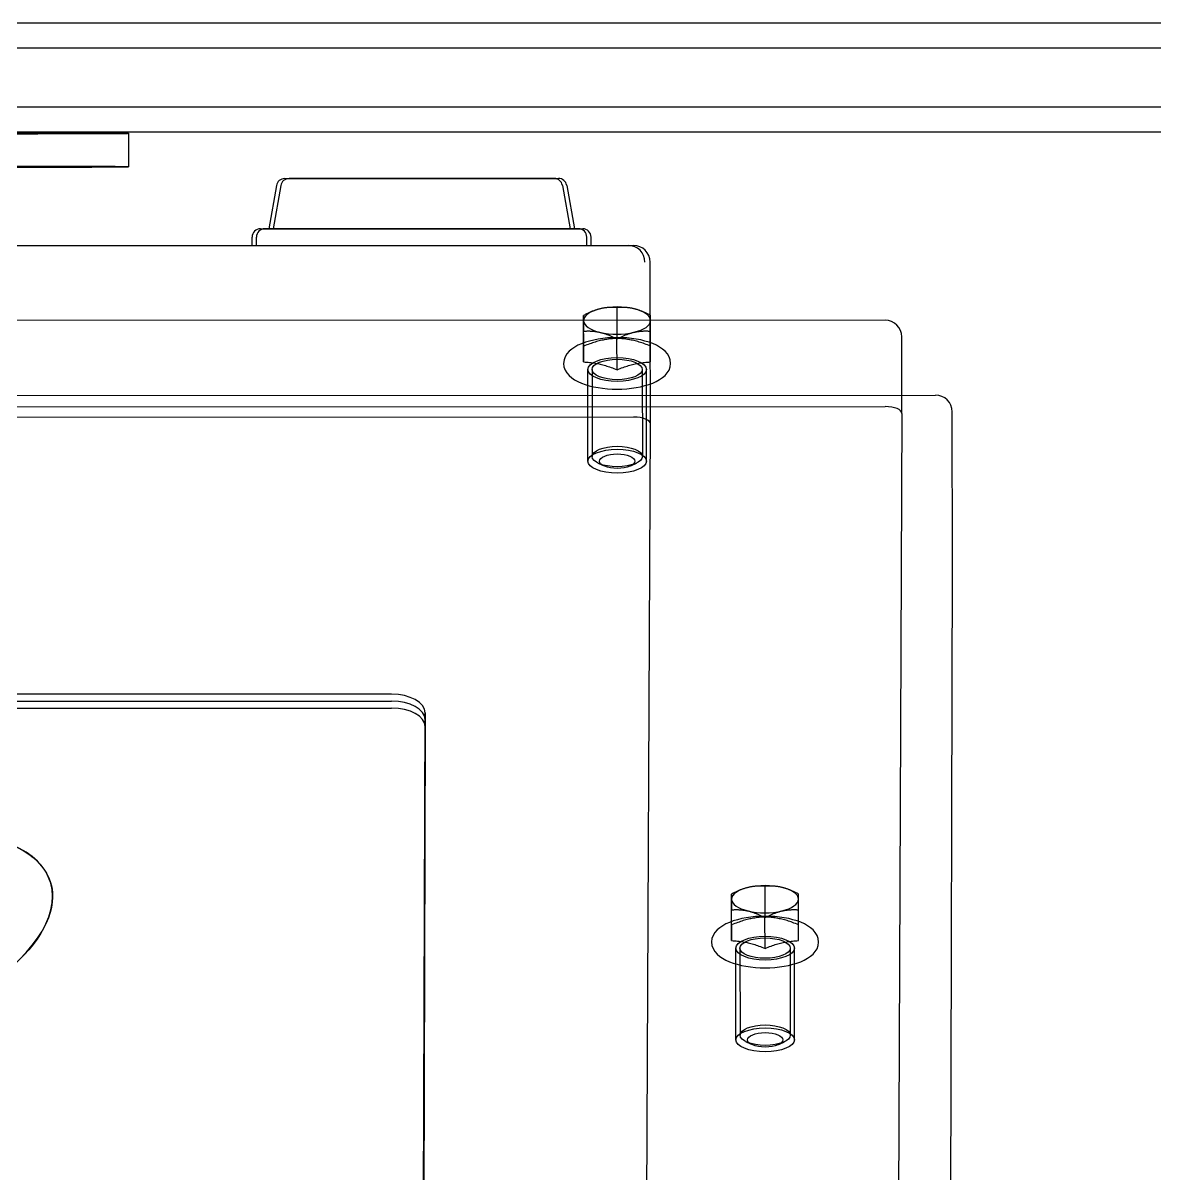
# Model space of a CAD drawing. Header units: millimetres. Extents: x 0 to 461941, y -159644 to 4828.
# Drawn here: x 230332.6 to 230400.3, y -149174.8 to -149106 of the extents above; entities that cross this region are included whole.
import ezdxf

# ---------------------------------------------------------------- set-up
doc = ezdxf.new("R2010")
doc.units = ezdxf.units.MM
doc.layers.add('AM_BOR', color=4, linetype='Continuous')
doc.layers.add('Xref Conv Decant Product Tote$0$EquipOther', color=90, linetype='Continuous')

# ---------------------------------------------------------------- blocks, each defined once
blk = doc.blocks.new('Xref Conv Decant Product Tote$0$Garvens ICS469-40 elev')
at = {"layer": 'Xref Conv Decant Product Tote$0$EquipOther', "ltscale": 0.5}
for p, q in [((308.897, 994.881), (308.601, 890.816)), ((340.123, 900.512), (340.371, 987.746)), ((340.123, 900.097), (340.372, 987.331)), ((340.373, 986.917), (340.124, 899.683)), ((340.373, 986.917), (340.124, 899.683)), ((311.624, 881.797), (311.962, 956.636)), ((326.898, 935.298), (326.659, 882.422)), ((318.977, 919.494), (318.639, 919.327)), ((320.608, 919.496), (320.947, 919.331)), ((318.043, 919.217), (318.051, 913.736)), ((318.301, 913.736), (318.293, 918.937)), ((321.301, 913.74), (321.293, 918.941)), ((321.543, 919.222), (321.551, 913.741)), ((317.674, 914.548), (317.462, 914.453)), ((317.902, 914.632), (317.674, 914.548)), ((318.145, 914.705), (317.902, 914.632)), ((318.401, 914.768), (318.145, 914.705)), ((318.668, 914.819), (318.401, 914.768)), ((318.944, 914.859), (318.668, 914.819)), ((319.227, 914.888), (318.944, 914.859)), ((319.516, 914.906), (319.227, 914.888)), ((319.806, 914.912), (319.516, 914.906)), ((320.096, 914.906), (319.806, 914.912)), ((320.384, 914.889), (320.096, 914.906)), ((320.668, 914.86), (320.384, 914.889)), ((320.944, 914.82), (320.668, 914.86)), ((321.21, 914.769), (320.944, 914.82)), ((321.466, 914.706), (321.21, 914.769)), ((321.708, 914.633), (321.466, 914.706)), ((321.935, 914.55), (321.708, 914.633)), ((322.147, 914.455), (321.935, 914.55)), ((316.802, 913.942), (316.697, 913.771)), ((316.935, 914.093), (316.802, 913.942)), ((317.092, 914.227), (316.935, 914.093)), ((317.268, 914.347), (317.092, 914.227)), ((317.462, 914.453), (317.268, 914.347)), ((322.34, 914.348), (322.147, 914.455)), ((322.516, 914.229), (322.34, 914.348)), ((322.671, 914.095), (322.516, 914.229)), ((322.803, 913.943), (322.671, 914.095)), ((322.908, 913.77), (322.803, 913.943)), ((316.627, 913.579), (316.601, 913.373)), ((316.601, 913.373), (316.625, 913.168)), ((316.625, 913.168), (316.694, 912.975)), ((316.697, 913.771), (316.627, 913.579)), ((317.804, 913.169), (317.803, 913.114)), ((317.899, 913.294), (317.804, 913.29)), ((317.804, 913.29), (317.804, 913.228)), ((317.804, 913.29), (317.806, 911.447)), ((317.804, 913.228), (317.804, 913.169)), ((317.99, 913.3), (317.899, 913.294)), ((318.079, 913.307), (317.99, 913.3)), ((318.165, 913.316), (318.079, 913.307)), ((318.249, 913.325), (318.165, 913.316)), ((318.332, 913.335), (318.249, 913.325)), ((318.413, 913.347), (318.332, 913.335)), ((318.493, 913.359), (318.413, 913.347)), ((318.572, 913.373), (318.493, 913.359)), ((318.65, 913.388), (318.572, 913.373)), ((318.728, 913.405), (318.65, 913.388)), ((318.805, 913.422), (318.728, 913.405)), ((318.883, 913.441), (318.805, 913.422)), ((318.96, 913.461), (318.883, 913.441)), ((319.038, 913.483), (318.96, 913.461)), ((319.117, 913.506), (319.038, 913.483)), ((319.197, 913.531), (319.117, 913.506)), ((319.278, 913.558), (319.197, 913.531)), ((319.361, 913.586), (319.278, 913.558)), ((319.445, 913.616), (319.361, 913.586)), ((319.531, 913.649), (319.445, 913.616)), ((319.62, 913.683), (319.531, 913.649)), ((319.711, 913.72), (319.62, 913.683)), ((319.806, 913.76), (319.711, 913.72)), ((319.9, 913.721), (319.806, 913.76)), ((319.806, 913.76), (319.809, 911.917)), ((319.992, 913.683), (319.9, 913.721)), ((320.08, 913.649), (319.992, 913.683)), ((320.167, 913.617), (320.08, 913.649)), ((320.251, 913.586), (320.167, 913.617)), ((320.333, 913.558), (320.251, 913.586)), ((320.414, 913.531), (320.333, 913.558)), ((320.494, 913.507), (320.414, 913.531)), ((320.572, 913.483), (320.494, 913.507)), ((320.65, 913.462), (320.572, 913.483)), ((320.728, 913.442), (320.65, 913.462)), ((320.805, 913.423), (320.728, 913.442)), ((320.882, 913.405), (320.805, 913.423)), ((320.96, 913.389), (320.882, 913.405)), ((321.038, 913.374), (320.96, 913.389)), ((321.117, 913.36), (321.038, 913.374)), ((321.196, 913.348), (321.117, 913.36)), ((321.277, 913.336), (321.196, 913.348)), ((321.359, 913.326), (321.277, 913.336)), ((321.444, 913.317), (321.359, 913.326)), ((321.53, 913.309), (321.444, 913.317)), ((321.618, 913.302), (321.53, 913.309)), ((321.71, 913.296), (321.618, 913.302)), ((321.804, 913.291), (321.71, 913.296)), ((321.803, 913.115), (321.804, 913.171)), ((321.804, 913.229), (321.804, 913.291)), ((321.804, 913.291), (321.806, 911.449)), ((321.804, 913.171), (321.804, 913.229)), ((322.905, 912.975), (322.975, 913.167)), ((322.977, 913.578), (322.908, 913.77)), ((322.975, 913.167), (323.001, 913.372)), ((323.001, 913.372), (322.977, 913.578)), ((316.694, 912.975), (316.799, 912.803)), ((316.799, 912.803), (316.931, 912.651)), ((316.931, 912.651), (317.086, 912.517)), ((317.086, 912.517), (317.262, 912.398)), ((317.801, 912.461), (317.8, 912.432)), ((317.802, 912.647), (317.801, 912.614)), ((317.801, 912.614), (317.801, 912.581)), ((317.801, 912.581), (317.801, 912.55)), ((317.801, 912.55), (317.801, 912.52)), ((317.801, 912.52), (317.801, 912.49)), ((317.801, 912.49), (317.801, 912.461)), ((317.803, 912.874), (317.802, 912.833)), ((317.802, 912.833), (317.802, 912.793)), ((317.802, 912.793), (317.802, 912.754)), ((317.802, 912.754), (317.802, 912.717)), ((317.802, 912.717), (317.802, 912.681)), ((317.802, 912.681), (317.802, 912.647)), ((317.803, 913.114), (317.803, 913.061)), ((317.803, 913.061), (317.803, 913.011)), ((317.803, 913.011), (317.803, 912.963)), ((317.803, 912.963), (317.803, 912.918)), ((317.803, 912.918), (317.803, 912.874)), ((321.8, 912.434), (321.801, 912.462)), ((321.801, 912.615), (321.802, 912.649)), ((321.801, 912.583), (321.801, 912.615)), ((321.801, 912.552), (321.801, 912.583)), ((321.801, 912.521), (321.801, 912.552)), ((321.801, 912.491), (321.801, 912.521)), ((321.801, 912.462), (321.801, 912.491)), ((321.802, 912.834), (321.803, 912.876)), ((321.802, 912.794), (321.802, 912.834)), ((321.802, 912.756), (321.802, 912.794)), ((321.802, 912.719), (321.802, 912.756)), ((321.802, 912.683), (321.802, 912.719)), ((321.802, 912.649), (321.802, 912.683)), ((321.803, 913.063), (321.803, 913.115)), ((321.803, 913.013), (321.803, 913.063)), ((321.803, 912.965), (321.803, 913.013)), ((321.803, 912.919), (321.803, 912.965)), ((321.803, 912.876), (321.803, 912.919)), ((322.334, 912.399), (322.51, 912.518)), ((322.51, 912.518), (322.667, 912.652)), ((322.667, 912.652), (322.8, 912.804)), ((322.8, 912.804), (322.905, 912.975)), ((317.262, 912.398), (317.456, 912.291)), ((317.456, 912.291), (317.667, 912.196)), ((317.667, 912.196), (317.894, 912.112)), ((317.8, 912.432), (317.8, 912.405)), ((317.8, 912.405), (317.8, 912.377)), ((317.8, 912.377), (317.8, 912.35)), ((317.8, 912.35), (317.894, 912.311)), ((317.8, 912.35), (317.802, 910.508)), ((317.894, 912.311), (317.985, 912.274)), ((317.894, 912.112), (318.136, 912.039)), ((317.985, 912.274), (318.074, 912.239)), ((318.074, 912.239), (318.16, 912.207)), ((318.136, 912.039), (318.392, 911.977)), ((318.16, 912.207), (318.244, 912.176)), ((318.244, 912.176), (318.327, 912.148)), ((318.327, 912.148), (318.408, 912.122)), ((318.392, 911.977), (318.658, 911.926)), ((318.408, 912.122), (318.487, 912.097)), ((318.487, 912.097), (318.566, 912.074)), ((318.566, 912.074), (318.644, 912.052)), ((318.644, 912.052), (318.721, 912.032)), ((318.658, 911.926), (318.934, 911.886)), ((318.721, 912.032), (318.799, 912.013)), ((318.799, 912.013), (318.876, 911.996)), ((318.876, 911.996), (318.954, 911.979)), ((318.934, 911.886), (319.218, 911.857)), ((318.954, 911.979), (319.032, 911.964)), ((319.032, 911.964), (319.11, 911.951)), ((319.11, 911.951), (319.19, 911.938)), ((319.19, 911.938), (319.271, 911.927)), ((319.218, 911.857), (319.506, 911.84)), ((319.271, 911.927), (319.353, 911.916)), ((319.353, 911.916), (319.437, 911.907)), ((319.437, 911.907), (319.523, 911.899)), ((319.498, 911.762), (319.456, 911.743)), ((319.541, 911.782), (319.498, 911.762)), ((319.506, 911.84), (319.796, 911.834)), ((319.523, 911.899), (319.612, 911.892)), ((319.584, 911.803), (319.541, 911.782)), ((319.628, 911.824), (319.584, 911.803)), ((319.612, 911.892), (319.703, 911.886)), ((319.672, 911.846), (319.628, 911.824)), ((319.717, 911.869), (319.672, 911.846)), ((319.703, 911.886), (319.798, 911.882)), ((319.763, 911.893), (319.717, 911.869)), ((319.809, 911.917), (319.763, 911.893)), ((319.796, 911.834), (320.087, 911.84)), ((319.798, 911.882), (319.892, 911.886)), ((319.798, 911.882), (319.8, 910.039)), ((319.855, 911.893), (319.809, 911.917)), ((319.9, 911.869), (319.855, 911.893)), ((319.892, 911.886), (319.984, 911.892)), ((319.945, 911.846), (319.9, 911.869)), ((319.989, 911.824), (319.945, 911.846)), ((319.984, 911.892), (320.072, 911.899)), ((320.032, 911.803), (319.989, 911.824)), ((320.076, 911.782), (320.032, 911.803)), ((320.072, 911.899), (320.159, 911.907)), ((320.118, 911.762), (320.076, 911.782)), ((320.087, 911.84), (320.375, 911.857)), ((320.161, 911.743), (320.118, 911.762)), ((320.159, 911.907), (320.243, 911.917)), ((320.243, 911.917), (320.326, 911.927)), ((320.326, 911.927), (320.407, 911.939)), ((320.375, 911.857), (320.658, 911.886)), ((320.407, 911.939), (320.487, 911.951)), ((320.487, 911.951), (320.565, 911.965)), ((320.565, 911.965), (320.644, 911.98)), ((320.644, 911.98), (320.721, 911.996)), ((320.658, 911.886), (320.934, 911.927)), ((320.721, 911.996), (320.799, 912.014)), ((320.799, 912.014), (320.876, 912.033)), ((320.876, 912.033), (320.954, 912.053)), ((320.934, 911.927), (321.201, 911.978)), ((320.954, 912.053), (321.032, 912.075)), ((321.032, 912.075), (321.111, 912.098)), ((321.111, 912.098), (321.191, 912.123)), ((321.191, 912.123), (321.272, 912.149)), ((321.201, 911.978), (321.457, 912.041)), ((321.272, 912.149), (321.354, 912.178)), ((321.354, 912.178), (321.439, 912.208)), ((321.439, 912.208), (321.525, 912.24)), ((321.457, 912.041), (321.7, 912.114)), ((321.525, 912.24), (321.614, 912.275)), ((321.614, 912.275), (321.705, 912.312)), ((321.7, 912.114), (321.928, 912.198)), ((321.705, 912.312), (321.8, 912.352)), ((321.8, 912.406), (321.8, 912.434)), ((321.8, 912.379), (321.8, 912.406)), ((321.8, 912.352), (321.8, 912.379)), ((321.8, 912.352), (321.802, 910.509)), ((321.928, 912.198), (322.14, 912.292)), ((322.14, 912.292), (322.334, 912.399)), ((317.806, 911.08), (317.805, 911.055)), ((317.853, 911.444), (317.806, 911.447)), ((317.806, 911.447), (317.806, 911.412)), ((317.806, 911.412), (317.806, 911.377)), ((317.806, 911.377), (317.806, 911.344)), ((317.806, 911.344), (317.806, 911.311)), ((317.806, 911.311), (317.806, 911.28)), ((317.806, 911.28), (317.806, 911.249)), ((317.806, 911.249), (317.806, 911.219)), ((317.806, 911.219), (317.806, 911.19)), ((317.806, 911.19), (317.806, 911.161)), ((317.806, 911.161), (317.806, 911.134)), ((317.806, 911.134), (317.806, 911.107)), ((317.806, 911.107), (317.806, 911.08)), ((317.898, 911.442), (317.853, 911.444)), ((317.943, 911.44), (317.898, 911.442)), ((317.987, 911.438), (317.943, 911.44)), ((318.031, 911.437), (317.987, 911.438)), ((318.074, 911.437), (318.031, 911.437)), ((318.117, 911.437), (318.074, 911.437)), ((318.159, 911.438), (318.117, 911.437)), ((318.201, 911.439), (318.159, 911.438)), ((318.243, 911.441), (318.201, 911.439)), ((318.284, 911.443), (318.243, 911.441)), ((318.325, 911.446), (318.284, 911.443)), ((318.366, 911.449), (318.325, 911.446)), ((318.407, 911.453), (318.366, 911.449)), ((318.447, 911.457), (318.407, 911.453)), ((318.488, 911.462), (318.447, 911.457)), ((318.528, 911.467), (318.488, 911.462)), ((318.568, 911.473), (318.528, 911.467)), ((318.608, 911.479), (318.568, 911.473)), ((318.648, 911.486), (318.608, 911.479)), ((318.688, 911.493), (318.648, 911.486)), ((318.728, 911.501), (318.688, 911.493)), ((318.768, 911.51), (318.728, 911.501)), ((318.808, 911.519), (318.768, 911.51)), ((318.848, 911.529), (318.808, 911.519)), ((318.888, 911.539), (318.848, 911.529)), ((318.928, 911.55), (318.888, 911.539)), ((318.968, 911.561), (318.928, 911.55)), ((319.008, 911.573), (318.968, 911.561)), ((319.048, 911.585), (319.008, 911.573)), ((319.088, 911.598), (319.048, 911.585)), ((319.128, 911.612), (319.088, 911.598)), ((319.168, 911.626), (319.128, 911.612)), ((319.208, 911.641), (319.168, 911.626)), ((319.249, 911.656), (319.208, 911.641)), ((319.29, 911.672), (319.249, 911.656)), ((319.331, 911.689), (319.29, 911.672)), ((319.372, 911.706), (319.331, 911.689)), ((319.414, 911.724), (319.372, 911.706)), ((319.456, 911.743), (319.414, 911.724)), ((320.203, 911.724), (320.161, 911.743)), ((320.244, 911.707), (320.203, 911.724)), ((320.285, 911.689), (320.244, 911.707)), ((320.326, 911.673), (320.285, 911.689)), ((320.367, 911.657), (320.326, 911.673)), ((320.408, 911.641), (320.367, 911.657)), ((320.448, 911.627), (320.408, 911.641)), ((320.488, 911.613), (320.448, 911.627)), ((320.528, 911.599), (320.488, 911.613)), ((320.568, 911.586), (320.528, 911.599)), ((320.608, 911.574), (320.568, 911.586)), ((320.648, 911.562), (320.608, 911.574)), ((320.688, 911.55), (320.648, 911.562)), ((320.728, 911.54), (320.688, 911.55)), ((320.768, 911.529), (320.728, 911.54)), ((320.808, 911.52), (320.768, 911.529)), ((320.848, 911.511), (320.808, 911.52)), ((320.888, 911.502), (320.848, 911.511)), ((320.928, 911.494), (320.888, 911.502)), ((320.967, 911.487), (320.928, 911.494)), ((321.007, 911.48), (320.967, 911.487)), ((321.047, 911.474), (321.007, 911.48)), ((321.087, 911.468), (321.047, 911.474)), ((321.127, 911.463), (321.087, 911.468)), ((321.167, 911.458), (321.127, 911.463)), ((321.208, 911.454), (321.167, 911.458)), ((321.248, 911.45), (321.208, 911.454)), ((321.289, 911.447), (321.248, 911.45)), ((321.33, 911.444), (321.289, 911.447)), ((321.371, 911.442), (321.33, 911.444)), ((321.413, 911.44), (321.371, 911.442)), ((321.455, 911.439), (321.413, 911.44)), ((321.497, 911.439), (321.455, 911.439)), ((321.54, 911.439), (321.497, 911.439)), ((321.583, 911.439), (321.54, 911.439)), ((321.626, 911.44), (321.583, 911.439)), ((321.67, 911.441), (321.626, 911.44)), ((321.715, 911.443), (321.67, 911.441)), ((321.76, 911.446), (321.715, 911.443)), ((321.806, 911.449), (321.76, 911.446)), ((321.805, 911.082), (321.806, 911.108)), ((321.805, 911.056), (321.805, 911.082)), ((321.806, 911.413), (321.806, 911.449)), ((321.806, 911.379), (321.806, 911.413)), ((321.806, 911.345), (321.806, 911.379)), ((321.806, 911.313), (321.806, 911.345)), ((321.806, 911.281), (321.806, 911.313)), ((321.806, 911.25), (321.806, 911.281)), ((321.806, 911.22), (321.806, 911.25)), ((321.806, 911.191), (321.806, 911.22)), ((321.806, 911.163), (321.806, 911.191)), ((321.806, 911.135), (321.806, 911.163)), ((321.806, 911.108), (321.806, 911.135)), ((317.803, 910.532), (317.802, 910.524)), ((317.802, 910.524), (317.802, 910.515)), ((317.802, 910.515), (317.802, 910.508)), ((317.802, 910.508), (317.848, 910.483)), ((317.804, 910.641), (317.803, 910.628)), ((317.803, 910.628), (317.803, 910.616)), ((317.803, 910.616), (317.803, 910.604)), ((317.803, 910.604), (317.803, 910.592)), ((317.803, 910.592), (317.803, 910.581)), ((317.803, 910.581), (317.803, 910.571)), ((317.803, 910.571), (317.803, 910.56)), ((317.803, 910.56), (317.803, 910.551)), ((317.803, 910.551), (317.803, 910.541)), ((317.803, 910.541), (317.803, 910.532)), ((317.805, 910.814), (317.804, 910.796)), ((317.804, 910.796), (317.804, 910.778)), ((317.804, 910.778), (317.804, 910.76)), ((317.804, 910.76), (317.804, 910.743)), ((317.804, 910.743), (317.804, 910.727)), ((317.804, 910.727), (317.804, 910.712)), ((317.804, 910.712), (317.804, 910.696)), ((317.804, 910.696), (317.804, 910.682)), ((317.804, 910.682), (317.804, 910.668)), ((317.804, 910.668), (317.804, 910.654)), ((317.804, 910.654), (317.804, 910.641)), ((317.805, 911.055), (317.805, 911.03)), ((317.805, 911.03), (317.805, 911.006)), ((317.805, 911.006), (317.805, 910.982)), ((317.805, 910.982), (317.805, 910.959)), ((317.805, 910.959), (317.805, 910.937)), ((317.805, 910.937), (317.805, 910.915)), ((317.805, 910.915), (317.805, 910.894)), ((317.805, 910.894), (317.805, 910.873)), ((317.805, 910.873), (317.805, 910.853)), ((317.805, 910.853), (317.805, 910.833)), ((317.805, 910.833), (317.805, 910.814)), ((317.848, 910.483), (317.894, 910.459)), ((317.894, 910.459), (317.938, 910.436)), ((317.938, 910.436), (317.982, 910.414)), ((317.982, 910.414), (318.026, 910.393)), ((318.026, 910.393), (318.069, 910.372)), ((321.535, 910.374), (321.578, 910.394)), ((321.578, 910.394), (321.622, 910.416)), ((321.622, 910.416), (321.666, 910.438)), ((321.666, 910.438), (321.711, 910.461)), ((321.711, 910.461), (321.756, 910.485)), ((321.756, 910.485), (321.802, 910.509)), ((321.802, 910.525), (321.803, 910.534)), ((321.802, 910.517), (321.802, 910.525)), ((321.802, 910.509), (321.802, 910.517)), ((321.803, 910.629), (321.804, 910.642)), ((321.803, 910.617), (321.803, 910.629)), ((321.803, 910.605), (321.803, 910.617)), ((321.803, 910.594), (321.803, 910.605)), ((321.803, 910.583), (321.803, 910.594)), ((321.803, 910.572), (321.803, 910.583)), ((321.803, 910.562), (321.803, 910.572)), ((321.803, 910.552), (321.803, 910.562)), ((321.803, 910.543), (321.803, 910.552)), ((321.803, 910.534), (321.803, 910.543)), ((321.804, 910.797), (321.805, 910.816)), ((321.804, 910.779), (321.804, 910.797)), ((321.804, 910.762), (321.804, 910.779)), ((321.804, 910.745), (321.804, 910.762)), ((321.804, 910.729), (321.804, 910.745)), ((321.804, 910.713), (321.804, 910.729)), ((321.804, 910.698), (321.804, 910.713)), ((321.804, 910.683), (321.804, 910.698)), ((321.804, 910.669), (321.804, 910.683)), ((321.804, 910.655), (321.804, 910.669)), ((321.804, 910.642), (321.804, 910.655)), ((321.805, 911.032), (321.805, 911.056)), ((321.805, 911.007), (321.805, 911.032)), ((321.805, 910.984), (321.805, 911.007)), ((321.805, 910.961), (321.805, 910.984)), ((321.805, 910.938), (321.805, 910.961)), ((321.805, 910.917), (321.805, 910.938)), ((321.805, 910.895), (321.805, 910.917)), ((321.805, 910.875), (321.805, 910.895)), ((321.805, 910.854), (321.805, 910.875)), ((321.805, 910.835), (321.805, 910.854)), ((321.805, 910.816), (321.805, 910.835)), ((362.383, 910.644), (362.383, 910.636)), ((318.069, 910.372), (318.112, 910.352)), ((318.112, 910.352), (318.154, 910.333)), ((318.154, 910.333), (318.196, 910.315)), ((318.196, 910.315), (318.238, 910.297)), ((318.238, 910.297), (318.279, 910.28)), ((318.279, 910.28), (318.32, 910.263)), ((318.32, 910.263), (318.361, 910.247)), ((318.361, 910.247), (318.401, 910.232)), ((318.401, 910.232), (318.442, 910.217)), ((318.442, 910.217), (318.482, 910.203)), ((318.482, 910.203), (318.522, 910.189)), ((318.532, 910.186), (318.515, 910.192)), ((318.522, 910.189), (318.562, 910.176)), ((318.562, 910.176), (318.602, 910.164)), ((318.602, 910.164), (318.642, 910.152)), ((318.642, 910.152), (318.681, 910.141)), ((318.681, 910.141), (318.721, 910.13)), ((318.721, 910.13), (318.761, 910.12)), ((318.761, 910.12), (318.801, 910.11)), ((318.801, 910.11), (318.841, 910.101)), ((318.841, 910.101), (318.881, 910.092)), ((318.881, 910.092), (318.921, 910.084)), ((318.921, 910.084), (318.961, 910.077)), ((318.961, 910.077), (319.001, 910.07)), ((319.001, 910.07), (319.041, 910.064)), ((319.041, 910.064), (319.081, 910.058)), ((319.081, 910.058), (319.121, 910.053)), ((319.121, 910.053), (319.161, 910.048)), ((319.161, 910.048), (319.201, 910.044)), ((319.201, 910.044), (319.242, 910.04)), ((319.242, 910.04), (319.283, 910.037)), ((319.283, 910.037), (319.323, 910.034)), ((319.323, 910.034), (319.365, 910.032)), ((319.365, 910.032), (319.406, 910.031)), ((319.406, 910.031), (319.448, 910.03)), ((319.448, 910.03), (319.49, 910.029)), ((319.49, 910.029), (319.533, 910.029)), ((319.533, 910.029), (319.576, 910.029)), ((319.576, 910.029), (319.62, 910.03)), ((319.62, 910.03), (319.664, 910.031)), ((319.664, 910.031), (319.709, 910.033)), ((319.709, 910.033), (319.754, 910.036)), ((319.754, 910.036), (319.8, 910.039)), ((319.8, 910.039), (319.846, 910.036)), ((319.846, 910.036), (319.892, 910.033)), ((319.892, 910.033), (319.936, 910.032)), ((319.936, 910.032), (319.981, 910.03)), ((319.981, 910.03), (320.024, 910.029)), ((320.024, 910.029), (320.068, 910.029)), ((320.068, 910.029), (320.111, 910.029)), ((320.111, 910.029), (320.153, 910.03)), ((320.153, 910.03), (320.195, 910.031)), ((320.195, 910.031), (320.237, 910.033)), ((320.237, 910.033), (320.278, 910.035)), ((320.278, 910.035), (320.319, 910.038)), ((320.319, 910.038), (320.36, 910.041)), ((320.36, 910.041), (320.4, 910.044)), ((320.4, 910.044), (320.441, 910.049)), ((320.441, 910.049), (320.481, 910.053)), ((320.481, 910.053), (320.521, 910.059)), ((320.521, 910.059), (320.561, 910.064)), ((320.561, 910.064), (320.601, 910.071)), ((320.601, 910.071), (320.641, 910.078)), ((320.641, 910.078), (320.681, 910.085)), ((320.681, 910.085), (320.721, 910.093)), ((320.721, 910.093), (320.761, 910.102)), ((320.761, 910.102), (320.801, 910.111)), ((320.801, 910.111), (320.841, 910.121)), ((320.841, 910.121), (320.882, 910.131)), ((320.882, 910.131), (320.921, 910.142)), ((320.921, 910.142), (320.961, 910.153)), ((320.961, 910.153), (321.001, 910.165)), ((321.001, 910.165), (321.041, 910.177)), ((321.041, 910.177), (321.081, 910.19)), ((321.079, 910.189), (321.097, 910.196)), ((321.081, 910.19), (321.121, 910.204)), ((321.121, 910.204), (321.162, 910.218)), ((321.162, 910.218), (321.202, 910.233)), ((321.202, 910.233), (321.243, 910.248)), ((321.243, 910.248), (321.284, 910.264)), ((321.284, 910.264), (321.325, 910.281)), ((321.325, 910.281), (321.366, 910.298)), ((321.366, 910.298), (321.408, 910.316)), ((321.408, 910.316), (321.45, 910.334)), ((321.45, 910.334), (321.492, 910.354)), ((321.492, 910.354), (321.535, 910.374)), ((340.123, 900.094), (340.123, 900.509)), ((340.124, 899.68), (340.123, 900.094)), ((340.123, 900.094), (340.124, 899.68)), ((563.119, 899.482), (342.12, 899.394)), ((563.12, 899.067), (342.12, 898.98)), ((342.121, 898.565), (563.121, 898.653)), ((342.121, 898.565), (563.121, 898.653)), ((308.601, 890.811), (308.618, 881.697)), ((326.887, 884.648), (326.894, 879.167)), ((327.144, 879.167), (327.137, 884.368)), ((327.821, 884.925), (327.482, 884.758)), ((329.452, 884.927), (329.791, 884.762)), ((330.144, 879.171), (330.137, 884.372)), ((330.387, 884.653), (330.394, 879.172)), ((326.659, 882.421), (326.668, 875.927)), ((311.624, 881.796), (311.625, 880.7)), ((327.657, 882.016), (577.657, 882.115)), ((592.621, 881.501), (312.622, 881.39)), ((595.618, 880.812), (309.619, 880.699)), ((311.625, 880.7), (311.63, 877.228)), ((326.989, 880.136), (326.746, 880.063)), ((327.244, 880.199), (326.989, 880.136)), ((327.511, 880.25), (327.244, 880.199)), ((327.788, 880.29), (327.511, 880.25)), ((328.071, 880.319), (327.788, 880.29)), ((328.359, 880.337), (328.071, 880.319)), ((328.65, 880.343), (328.359, 880.337)), ((328.94, 880.337), (328.65, 880.343)), ((329.228, 880.32), (328.94, 880.337)), ((329.511, 880.291), (329.228, 880.32)), ((329.787, 880.251), (329.511, 880.291)), ((330.054, 880.2), (329.787, 880.251)), ((330.309, 880.137), (330.054, 880.2)), ((330.552, 880.064), (330.309, 880.137)), ((325.779, 879.524), (325.646, 879.373)), ((325.936, 879.658), (325.779, 879.524)), ((326.112, 879.777), (325.936, 879.658)), ((326.306, 879.884), (326.112, 879.777)), ((326.518, 879.979), (326.306, 879.884)), ((326.746, 880.063), (326.518, 879.979)), ((330.779, 879.981), (330.552, 880.064)), ((330.99, 879.886), (330.779, 879.981)), ((331.184, 879.779), (330.99, 879.886)), ((331.359, 879.66), (331.184, 879.779)), ((331.515, 879.525), (331.359, 879.66)), ((331.647, 879.374), (331.515, 879.525)), ((325.471, 879.01), (325.445, 878.804)), ((325.445, 878.804), (325.469, 878.599)), ((325.541, 879.202), (325.471, 879.01)), ((325.646, 879.373), (325.541, 879.202)), ((327.093, 878.756), (327.009, 878.746)), ((327.176, 878.766), (327.093, 878.756)), ((327.257, 878.778), (327.176, 878.766)), ((327.337, 878.79), (327.257, 878.778)), ((327.416, 878.804), (327.337, 878.79)), ((327.494, 878.819), (327.416, 878.804)), ((327.571, 878.835), (327.494, 878.819)), ((327.649, 878.853), (327.571, 878.835)), ((327.726, 878.872), (327.649, 878.853)), ((327.804, 878.892), (327.726, 878.872)), ((327.882, 878.914), (327.804, 878.892)), ((327.961, 878.937), (327.882, 878.914)), ((328.041, 878.962), (327.961, 878.937)), ((328.122, 878.988), (328.041, 878.962)), ((328.204, 879.017), (328.122, 878.988)), ((328.289, 879.047), (328.204, 879.017)), ((328.375, 879.08), (328.289, 879.047)), ((328.464, 879.114), (328.375, 879.08)), ((328.555, 879.151), (328.464, 879.114)), ((328.65, 879.191), (328.555, 879.151)), ((328.744, 879.151), (328.65, 879.191)), ((328.65, 879.191), (328.652, 877.348)), ((328.836, 879.114), (328.744, 879.151)), ((328.924, 879.08), (328.836, 879.114)), ((329.01, 879.047), (328.924, 879.08)), ((329.094, 879.017), (329.01, 879.047)), ((329.177, 878.989), (329.094, 879.017)), ((329.258, 878.962), (329.177, 878.989)), ((329.337, 878.938), (329.258, 878.962)), ((329.416, 878.914), (329.337, 878.938)), ((329.494, 878.893), (329.416, 878.914)), ((329.572, 878.873), (329.494, 878.893)), ((329.649, 878.854), (329.572, 878.873)), ((329.726, 878.836), (329.649, 878.854)), ((329.804, 878.82), (329.726, 878.836)), ((329.882, 878.805), (329.804, 878.82)), ((329.96, 878.791), (329.882, 878.805)), ((330.04, 878.779), (329.96, 878.791)), ((330.121, 878.767), (330.04, 878.779)), ((330.203, 878.757), (330.121, 878.767)), ((330.287, 878.748), (330.203, 878.757)), ((331.752, 879.201), (331.647, 879.374)), ((331.821, 879.009), (331.752, 879.201)), ((331.819, 878.598), (331.844, 878.803)), ((331.844, 878.803), (331.821, 879.009)), ((325.469, 878.599), (325.538, 878.406)), ((325.538, 878.406), (325.642, 878.234)), ((325.642, 878.234), (325.775, 878.082)), ((325.775, 878.082), (325.93, 877.948)), ((326.646, 878.112), (326.645, 878.078)), ((326.645, 878.078), (326.645, 878.045)), ((326.647, 878.394), (326.646, 878.349)), ((326.646, 878.349), (326.646, 878.305)), ((326.646, 878.305), (326.646, 878.264)), ((326.646, 878.264), (326.646, 878.224)), ((326.646, 878.224), (326.646, 878.185)), ((326.646, 878.185), (326.646, 878.148)), ((326.646, 878.148), (326.646, 878.112)), ((326.648, 878.721), (326.647, 878.659)), ((326.647, 878.659), (326.647, 878.6)), ((326.647, 878.6), (326.647, 878.545)), ((326.647, 878.545), (326.647, 878.492)), ((326.647, 878.492), (326.647, 878.442)), ((326.647, 878.442), (326.647, 878.394)), ((326.742, 878.725), (326.648, 878.721)), ((326.648, 878.721), (326.65, 876.878)), ((326.834, 878.731), (326.742, 878.725)), ((326.923, 878.738), (326.834, 878.731)), ((327.009, 878.746), (326.923, 878.738)), ((330.373, 878.74), (330.287, 878.748)), ((330.462, 878.733), (330.373, 878.74)), ((330.553, 878.727), (330.462, 878.733)), ((330.648, 878.722), (330.553, 878.727)), ((330.645, 878.114), (330.646, 878.15)), ((330.645, 878.08), (330.645, 878.114)), ((330.645, 878.046), (330.645, 878.08)), ((330.646, 878.35), (330.647, 878.396)), ((330.646, 878.307), (330.646, 878.35)), ((330.646, 878.265), (330.646, 878.307)), ((330.646, 878.225), (330.646, 878.265)), ((330.646, 878.187), (330.646, 878.225)), ((330.646, 878.15), (330.646, 878.187)), ((330.647, 878.66), (330.648, 878.722)), ((330.647, 878.602), (330.647, 878.66)), ((330.647, 878.546), (330.647, 878.602)), ((330.647, 878.494), (330.647, 878.546)), ((330.647, 878.444), (330.647, 878.494)), ((330.647, 878.396), (330.647, 878.444)), ((330.648, 878.722), (330.65, 876.879)), ((331.354, 877.949), (331.51, 878.083)), ((331.51, 878.083), (331.644, 878.235)), ((331.644, 878.235), (331.749, 878.406)), ((331.749, 878.406), (331.819, 878.598)), ((325.93, 877.948), (326.106, 877.829)), ((326.106, 877.829), (326.299, 877.722)), ((326.299, 877.722), (326.51, 877.627)), ((326.51, 877.627), (326.738, 877.543)), ((326.644, 877.808), (326.643, 877.781)), ((326.643, 877.781), (326.738, 877.742)), ((326.643, 877.781), (326.646, 876.235)), ((326.645, 877.95), (326.644, 877.921)), ((326.644, 877.921), (326.644, 877.892)), ((326.644, 877.892), (326.644, 877.863)), ((326.644, 877.863), (326.644, 877.836)), ((326.644, 877.836), (326.644, 877.808)), ((326.645, 878.045), (326.645, 878.012)), ((326.645, 878.012), (326.645, 877.981)), ((326.645, 877.981), (326.645, 877.95)), ((326.738, 877.742), (326.829, 877.705)), ((326.738, 877.543), (326.98, 877.47)), ((326.829, 877.705), (326.918, 877.67)), ((326.918, 877.67), (327.004, 877.638)), ((326.98, 877.47), (327.235, 877.408)), ((327.004, 877.638), (327.088, 877.607)), ((327.088, 877.607), (327.17, 877.579)), ((327.17, 877.579), (327.251, 877.553)), ((327.235, 877.408), (327.502, 877.357)), ((327.251, 877.553), (327.331, 877.528)), ((327.331, 877.528), (327.41, 877.505)), ((327.41, 877.505), (327.488, 877.483)), ((327.488, 877.483), (327.565, 877.463)), ((327.565, 877.463), (327.642, 877.444)), ((327.642, 877.444), (327.72, 877.427)), ((327.72, 877.427), (327.797, 877.41)), ((327.797, 877.41), (327.875, 877.395)), ((327.875, 877.395), (327.954, 877.382)), ((327.954, 877.382), (328.034, 877.369)), ((329.25, 877.369), (329.33, 877.382)), ((329.33, 877.382), (329.409, 877.396)), ((329.409, 877.396), (329.487, 877.411)), ((329.487, 877.411), (329.565, 877.427)), ((329.565, 877.427), (329.642, 877.445)), ((329.642, 877.445), (329.72, 877.464)), ((329.72, 877.464), (329.798, 877.484)), ((329.778, 877.358), (330.045, 877.409)), ((329.798, 877.484), (329.876, 877.506)), ((329.876, 877.506), (329.955, 877.529)), ((329.955, 877.529), (330.035, 877.554)), ((330.035, 877.554), (330.116, 877.58)), ((330.045, 877.409), (330.301, 877.471)), ((330.116, 877.58), (330.198, 877.609)), ((330.198, 877.609), (330.282, 877.639)), ((330.282, 877.639), (330.369, 877.671)), ((330.301, 877.471), (330.544, 877.545)), ((330.369, 877.671), (330.457, 877.706)), ((330.457, 877.706), (330.549, 877.743)), ((330.544, 877.545), (330.772, 877.629)), ((330.549, 877.743), (330.643, 877.783)), ((330.643, 877.783), (330.644, 877.81)), ((330.643, 877.783), (330.646, 876.236)), ((330.644, 877.922), (330.645, 877.952)), ((330.644, 877.893), (330.644, 877.922)), ((330.644, 877.865), (330.644, 877.893)), ((330.644, 877.837), (330.644, 877.865)), ((330.644, 877.81), (330.644, 877.837)), ((330.645, 878.014), (330.645, 878.046)), ((330.645, 877.983), (330.645, 878.014)), ((330.645, 877.952), (330.645, 877.983)), ((330.772, 877.629), (330.983, 877.723)), ((330.983, 877.723), (331.178, 877.83)), ((331.178, 877.83), (331.354, 877.949)), ((326.696, 876.875), (326.65, 876.878)), ((326.65, 876.878), (326.65, 876.843)), ((326.65, 876.843), (326.65, 876.808)), ((326.65, 876.808), (326.65, 876.775)), ((326.65, 876.775), (326.65, 876.742)), ((326.65, 876.742), (326.65, 876.71)), ((326.65, 876.71), (326.65, 876.68)), ((326.742, 876.873), (326.696, 876.875)), ((326.787, 876.871), (326.742, 876.873)), ((326.831, 876.869), (326.787, 876.871)), ((326.875, 876.868), (326.831, 876.869)), ((326.918, 876.868), (326.875, 876.868)), ((326.961, 876.868), (326.918, 876.868)), ((327.003, 876.869), (326.961, 876.868)), ((327.045, 876.87), (327.003, 876.869)), ((327.087, 876.872), (327.045, 876.87)), ((327.128, 876.874), (327.087, 876.872)), ((327.169, 876.877), (327.128, 876.874)), ((327.21, 876.88), (327.169, 876.877)), ((327.251, 876.884), (327.21, 876.88)), ((327.291, 876.888), (327.251, 876.884)), ((327.331, 876.893), (327.291, 876.888)), ((327.371, 876.898), (327.331, 876.893)), ((327.411, 876.904), (327.371, 876.898)), ((327.451, 876.91), (327.411, 876.904)), ((327.491, 876.917), (327.451, 876.91)), ((327.531, 876.924), (327.491, 876.917)), ((327.502, 877.357), (327.778, 877.317)), ((327.571, 876.932), (327.531, 876.924)), ((327.611, 876.941), (327.571, 876.932)), ((327.651, 876.95), (327.611, 876.941)), ((327.692, 876.96), (327.651, 876.95)), ((327.732, 876.97), (327.692, 876.96)), ((327.772, 876.981), (327.732, 876.97)), ((327.812, 876.992), (327.772, 876.981)), ((327.778, 877.317), (328.061, 877.288)), ((327.851, 877.004), (327.812, 876.992)), ((327.891, 877.016), (327.851, 877.004)), ((327.931, 877.029), (327.891, 877.016)), ((327.972, 877.043), (327.931, 877.029)), ((328.012, 877.057), (327.972, 877.043)), ((328.052, 877.072), (328.012, 877.057)), ((328.034, 877.369), (328.115, 877.358)), ((328.093, 877.087), (328.052, 877.072)), ((328.061, 877.288), (328.349, 877.271)), ((328.134, 877.103), (328.093, 877.087)), ((328.115, 877.358), (328.197, 877.347)), ((328.175, 877.12), (328.134, 877.103)), ((328.216, 877.137), (328.175, 877.12)), ((328.197, 877.347), (328.281, 877.338)), ((328.258, 877.155), (328.216, 877.137)), ((328.3, 877.174), (328.258, 877.155)), ((328.281, 877.338), (328.367, 877.33)), ((328.342, 877.193), (328.3, 877.174)), ((328.385, 877.213), (328.342, 877.193)), ((328.349, 877.271), (328.64, 877.265)), ((328.367, 877.33), (328.456, 877.323)), ((328.428, 877.233), (328.385, 877.213)), ((328.472, 877.255), (328.428, 877.233)), ((328.456, 877.323), (328.547, 877.317)), ((328.516, 877.277), (328.472, 877.255)), ((328.561, 877.3), (328.516, 877.277)), ((328.547, 877.317), (328.641, 877.312)), ((328.606, 877.324), (328.561, 877.3)), ((328.652, 877.348), (328.606, 877.324)), ((328.64, 877.265), (328.93, 877.271)), ((328.641, 877.312), (328.736, 877.317)), ((328.641, 877.312), (328.643, 876.236)), ((328.698, 877.324), (328.652, 877.348)), ((328.744, 877.3), (328.698, 877.324)), ((328.736, 877.317), (328.827, 877.323)), ((328.788, 877.277), (328.744, 877.3)), ((328.833, 877.255), (328.788, 877.277)), ((328.827, 877.323), (328.916, 877.33)), ((328.876, 877.234), (328.833, 877.255)), ((328.919, 877.213), (328.876, 877.234)), ((328.916, 877.33), (329.003, 877.338)), ((328.962, 877.193), (328.919, 877.213)), ((328.93, 877.271), (329.218, 877.288)), ((329.004, 877.174), (328.962, 877.193)), ((329.003, 877.338), (329.087, 877.348)), ((329.046, 877.155), (329.004, 877.174)), ((329.088, 877.137), (329.046, 877.155)), ((329.087, 877.348), (329.169, 877.358)), ((329.129, 877.12), (329.088, 877.137)), ((329.17, 877.104), (329.129, 877.12)), ((329.169, 877.358), (329.25, 877.369)), ((329.211, 877.088), (329.17, 877.104)), ((329.251, 877.072), (329.211, 877.088)), ((329.218, 877.288), (329.502, 877.317)), ((329.292, 877.058), (329.251, 877.072)), ((329.332, 877.044), (329.292, 877.058)), ((329.372, 877.03), (329.332, 877.044)), ((329.412, 877.017), (329.372, 877.03)), ((329.452, 877.005), (329.412, 877.017)), ((329.492, 876.993), (329.452, 877.005)), ((329.532, 876.981), (329.492, 876.993)), ((329.502, 877.317), (329.778, 877.358)), ((329.571, 876.971), (329.532, 876.981)), ((329.611, 876.96), (329.571, 876.971)), ((329.651, 876.951), (329.611, 876.96)), ((329.691, 876.942), (329.651, 876.951)), ((329.731, 876.933), (329.691, 876.942)), ((329.771, 876.925), (329.731, 876.933)), ((329.811, 876.918), (329.771, 876.925)), ((329.851, 876.911), (329.811, 876.918)), ((329.891, 876.905), (329.851, 876.911)), ((329.931, 876.899), (329.891, 876.905)), ((329.971, 876.894), (329.931, 876.899)), ((330.011, 876.889), (329.971, 876.894)), ((330.051, 876.885), (330.011, 876.889)), ((330.092, 876.881), (330.051, 876.885)), ((330.133, 876.878), (330.092, 876.881)), ((330.174, 876.875), (330.133, 876.878)), ((330.215, 876.873), (330.174, 876.875)), ((330.256, 876.871), (330.215, 876.873)), ((330.298, 876.87), (330.256, 876.871)), ((330.341, 876.87), (330.298, 876.87)), ((330.383, 876.869), (330.341, 876.87)), ((330.426, 876.87), (330.383, 876.869)), ((330.47, 876.871), (330.426, 876.87)), ((330.514, 876.872), (330.47, 876.871)), ((330.559, 876.874), (330.514, 876.872)), ((330.604, 876.877), (330.559, 876.874)), ((330.65, 876.879), (330.604, 876.877)), ((330.65, 876.844), (330.65, 876.879)), ((330.65, 876.81), (330.65, 876.844)), ((330.65, 876.776), (330.65, 876.81)), ((330.65, 876.744), (330.65, 876.776)), ((330.65, 876.712), (330.65, 876.744)), ((330.65, 876.681), (330.65, 876.712)), ((312.631, 876.229), (437.63, 876.279)), ((326.646, 876.235), (326.646, 875.939)), ((326.648, 876.113), (326.647, 876.099)), ((326.647, 876.099), (326.647, 876.085)), ((326.647, 876.085), (326.647, 876.072)), ((326.647, 876.072), (326.647, 876.059)), ((326.647, 876.059), (326.647, 876.047)), ((326.647, 876.047), (326.647, 876.035)), ((326.647, 876.035), (326.647, 876.023)), ((326.647, 876.023), (326.647, 876.012)), ((326.647, 876.012), (326.647, 876.002)), ((326.647, 876.002), (326.647, 875.991)), ((326.649, 876.304), (326.648, 876.284)), ((326.648, 876.284), (326.648, 876.264)), ((326.648, 876.264), (326.648, 876.245)), ((326.648, 876.245), (326.648, 876.227)), ((326.648, 876.227), (326.648, 876.209)), ((326.648, 876.209), (326.648, 876.191)), ((326.648, 876.191), (326.648, 876.174)), ((326.648, 876.174), (326.648, 876.158)), ((326.648, 876.158), (326.648, 876.143)), ((326.648, 876.143), (326.648, 876.127)), ((326.648, 876.127), (326.648, 876.113)), ((326.65, 876.621), (326.649, 876.592)), ((326.649, 876.592), (326.649, 876.564)), ((326.649, 876.564), (326.649, 876.538)), ((326.649, 876.538), (326.649, 876.511)), ((326.649, 876.511), (326.649, 876.486)), ((326.649, 876.486), (326.649, 876.461)), ((326.649, 876.461), (326.649, 876.437)), ((326.649, 876.437), (326.649, 876.413)), ((326.649, 876.413), (326.649, 876.39)), ((326.649, 876.39), (326.649, 876.368)), ((326.649, 876.368), (326.649, 876.346)), ((326.649, 876.346), (326.649, 876.325)), ((326.649, 876.325), (326.649, 876.304)), ((326.65, 876.68), (326.65, 876.65)), ((326.65, 876.65), (326.65, 876.621)), ((328.643, 876.236), (328.644, 875.47)), ((330.646, 876.236), (330.646, 875.94)), ((330.647, 876.095), (330.648, 876.109)), ((330.647, 876.082), (330.647, 876.095)), ((330.647, 876.069), (330.647, 876.082)), ((330.647, 876.057), (330.647, 876.069)), ((330.647, 876.045), (330.647, 876.057)), ((330.647, 876.034), (330.647, 876.045)), ((330.647, 876.023), (330.647, 876.034)), ((330.647, 876.012), (330.647, 876.023)), ((330.647, 876.002), (330.647, 876.012)), ((330.647, 875.992), (330.647, 876.002)), ((330.648, 876.285), (330.649, 876.306)), ((330.648, 876.266), (330.648, 876.285)), ((330.648, 876.247), (330.648, 876.266)), ((330.648, 876.236), (330.648, 876.247)), ((330.648, 876.219), (330.648, 876.236)), ((330.648, 876.201), (330.648, 876.219)), ((330.648, 876.185), (330.648, 876.201)), ((330.648, 876.169), (330.648, 876.185)), ((330.648, 876.153), (330.648, 876.169)), ((330.648, 876.138), (330.648, 876.153)), ((330.648, 876.123), (330.648, 876.138)), ((330.648, 876.109), (330.648, 876.123)), ((330.649, 876.594), (330.65, 876.622)), ((330.649, 876.566), (330.649, 876.594)), ((330.649, 876.539), (330.649, 876.566)), ((330.649, 876.513), (330.649, 876.539)), ((330.649, 876.487), (330.649, 876.513)), ((330.649, 876.463), (330.649, 876.487)), ((330.649, 876.438), (330.649, 876.463)), ((330.649, 876.415), (330.649, 876.438)), ((330.649, 876.392), (330.649, 876.415)), ((330.649, 876.369), (330.649, 876.392)), ((330.649, 876.347), (330.649, 876.369)), ((330.649, 876.326), (330.649, 876.347)), ((330.649, 876.306), (330.649, 876.326)), ((330.65, 876.651), (330.65, 876.681)), ((330.65, 876.622), (330.65, 876.651)), ((326.647, 875.991), (326.646, 875.982)), ((326.646, 875.982), (326.646, 875.972)), ((326.646, 875.972), (326.646, 875.963)), ((326.646, 875.963), (326.646, 875.955)), ((326.646, 875.955), (326.646, 875.946)), ((326.646, 875.946), (326.646, 875.939)), ((326.646, 875.939), (326.692, 875.914)), ((326.668, 875.927), (326.672, 872.756)), ((326.692, 875.914), (326.737, 875.89)), ((326.737, 875.89), (326.782, 875.867)), ((326.782, 875.867), (326.826, 875.845)), ((326.826, 875.845), (326.87, 875.824)), ((326.87, 875.824), (326.913, 875.803)), ((326.913, 875.803), (326.956, 875.783)), ((326.956, 875.783), (326.998, 875.764)), ((326.998, 875.764), (327.04, 875.746)), ((327.04, 875.746), (327.082, 875.728)), ((327.082, 875.728), (327.123, 875.711)), ((327.123, 875.711), (327.164, 875.694)), ((327.164, 875.694), (327.205, 875.678)), ((327.205, 875.678), (327.245, 875.663)), ((327.245, 875.663), (327.285, 875.648)), ((327.285, 875.648), (327.326, 875.634)), ((327.326, 875.634), (327.366, 875.62)), ((327.376, 875.617), (327.358, 875.623)), ((327.366, 875.62), (327.406, 875.607)), ((327.406, 875.607), (327.445, 875.595)), ((327.445, 875.595), (327.485, 875.583)), ((327.485, 875.583), (327.525, 875.572)), ((327.525, 875.572), (327.565, 875.561)), ((327.565, 875.561), (327.605, 875.551)), ((327.605, 875.551), (327.645, 875.541)), ((327.645, 875.541), (327.685, 875.532)), ((327.685, 875.532), (327.725, 875.523)), ((327.725, 875.523), (327.765, 875.515)), ((327.765, 875.515), (327.805, 875.508)), ((327.805, 875.508), (327.845, 875.501)), ((327.845, 875.501), (327.885, 875.495)), ((327.885, 875.495), (327.925, 875.489)), ((327.925, 875.489), (327.965, 875.484)), ((327.965, 875.484), (328.005, 875.479)), ((328.005, 875.479), (328.045, 875.475)), ((328.045, 875.475), (328.086, 875.471)), ((328.086, 875.471), (328.126, 875.468)), ((328.126, 875.468), (328.167, 875.465)), ((328.167, 875.465), (328.208, 875.463)), ((328.208, 875.463), (328.25, 875.462)), ((328.25, 875.462), (328.292, 875.46)), ((328.292, 875.46), (328.334, 875.46)), ((328.334, 875.46), (328.377, 875.46)), ((328.377, 875.46), (328.42, 875.46)), ((328.42, 875.46), (328.464, 875.461)), ((328.464, 875.461), (328.508, 875.462)), ((328.508, 875.462), (328.553, 875.464)), ((328.553, 875.464), (328.598, 875.467)), ((328.598, 875.467), (328.644, 875.47)), ((328.644, 875.47), (328.69, 875.467)), ((328.69, 875.467), (328.735, 875.464)), ((328.735, 875.464), (328.78, 875.462)), ((328.78, 875.462), (328.824, 875.461)), ((328.824, 875.461), (328.868, 875.46)), ((328.868, 875.46), (328.911, 875.46)), ((328.911, 875.46), (328.954, 875.46)), ((328.954, 875.46), (328.997, 875.461)), ((328.997, 875.461), (329.039, 875.462)), ((329.039, 875.462), (329.08, 875.464)), ((329.08, 875.464), (329.122, 875.466)), ((329.122, 875.466), (329.163, 875.468)), ((329.163, 875.468), (329.204, 875.472)), ((329.204, 875.472), (329.244, 875.475)), ((329.244, 875.475), (329.285, 875.48)), ((329.285, 875.48), (329.325, 875.484)), ((329.325, 875.484), (329.365, 875.49)), ((329.365, 875.49), (329.405, 875.495)), ((329.405, 875.495), (329.445, 875.502)), ((329.445, 875.502), (329.485, 875.509)), ((329.485, 875.509), (329.525, 875.516)), ((329.525, 875.516), (329.565, 875.524)), ((329.565, 875.524), (329.605, 875.533)), ((329.605, 875.533), (329.645, 875.542)), ((329.645, 875.542), (329.685, 875.551)), ((329.685, 875.551), (329.725, 875.562)), ((329.725, 875.562), (329.765, 875.573)), ((329.765, 875.573), (329.805, 875.584)), ((329.805, 875.584), (329.845, 875.596)), ((329.845, 875.596), (329.885, 875.608)), ((329.885, 875.608), (329.925, 875.621)), ((329.922, 875.62), (329.941, 875.626)), ((329.925, 875.621), (329.965, 875.635)), ((329.965, 875.635), (330.005, 875.649)), ((330.005, 875.649), (330.046, 875.664)), ((330.046, 875.664), (330.086, 875.679)), ((330.086, 875.679), (330.127, 875.695)), ((330.127, 875.695), (330.168, 875.712)), ((330.168, 875.712), (330.21, 875.729)), ((330.21, 875.729), (330.251, 875.747)), ((330.251, 875.747), (330.293, 875.765)), ((330.293, 875.765), (330.336, 875.785)), ((330.336, 875.785), (330.378, 875.805)), ((330.378, 875.805), (330.422, 875.825)), ((330.422, 875.825), (330.465, 875.847)), ((330.465, 875.847), (330.51, 875.869)), ((330.51, 875.869), (330.554, 875.892)), ((330.554, 875.892), (330.6, 875.916)), ((330.6, 875.916), (330.646, 875.94)), ((330.646, 875.982), (330.647, 875.992)), ((330.646, 875.973), (330.646, 875.982)), ((330.646, 875.964), (330.646, 875.973)), ((330.646, 875.956), (330.646, 875.964)), ((330.646, 875.948), (330.646, 875.956)), ((330.646, 875.94), (330.646, 875.948)), ((327.984, 871.757), (327.672, 871.757)), ((330.2, 871.758), (327.984, 871.757)), ((350.459, 871.766), (330.2, 871.758)), ((330.2, 871.758), (330.201, 871.258)), ((330.459, 871.758), (330.459, 871.258)), ((350.2, 871.766), (350.201, 871.266)), ((387.94, 871.781), (350.459, 871.766)), ((350.459, 871.766), (350.459, 871.266)), ((349.959, 870.766), (330.701, 870.758)), ((330.959, 870.758), (349.701, 870.766)), ((331.658, 868.172), (331.201, 870.758)), ((331.916, 868.172), (331.459, 870.758)), ((348.512, 867.765), (332.151, 867.759)), ((332.409, 867.759), (348.253, 867.759))]:
    blk.add_line(p, q, dxfattribs=at)
at = {"layer": 'Xref Conv Decant Product Tote$0$EquipOther'}
for p, q in [((348.746, 868.179), (349.201, 870.766)), ((349.004, 868.179), (349.459, 870.766)), ((399.843, 867.15), (363.264, 867.083)), ((357.841, 865.06), (357.841, 867.06)), ((399.844, 865.15), (363.265, 865.083)), ((728, 864.972), (178, 864.972)), ((726.5, 863.472), (179.5, 863.472)), ((183, 859.972), (723, 859.972)), ((184.5, 858.472), (721.5, 858.472))]:
    blk.add_line(p, q, dxfattribs=at)
at = {"layer": 'Xref Conv Decant Product Tote$0$EquipOther', "ltscale": 0.5}
for centre, radius, start, end in [((309.601, 890.813), 1, 179.8368, 180.10725), ((309.618, 881.699), 1, 180.10725, 270.02268), ((312.63, 877.229), 1, 180.0785, 270.02268), ((327.672, 872.757), 1, 180.0785, 270.02268), ((330.701, 871.258), 0.5, 180.02268, 270.02268), ((330.959, 871.258), 0.5, 180.02268, 268.87054), ((349.701, 871.266), 0.5, 270.02268, 0.02268), ((349.959, 871.266), 0.5, 270.02268, 0.02268), ((330.959, 871.258), 0.5, 268.87054, 270.02268), ((332.15, 868.259), 0.5, 190.02268, 270.02268), ((332.409, 868.259), 0.5, 190.02268, 268.86967), ((332.409, 868.259), 0.5, 268.86967, 270.02268)]:
    blk.add_arc(centre, radius, start, end, dxfattribs=at)
at = {"layer": 'Xref Conv Decant Product Tote$0$EquipOther'}
for centre in [(348.253, 868.265), (348.511, 868.265)]:
    blk.add_arc(centre, 0.5, 270.02268, 350.02268, dxfattribs=at)
at = {"layer": 'Xref Conv Decant Product Tote$0$EquipOther', "ltscale": 0.5}
for centre, major_axis, ratio in [((374.159, 913.395), (11.653, 3.579), 0.474107), ((319.793, 919.22), (-1.75, -0.002), 0.406735), ((319.793, 918.939), (-1.5, -0.002), 0.406735), ((319.793, 919.22), (-1.06, -0.001), 0.406735), ((319.801, 913.738), (1.75, 0.002), 0.406735), ((319.801, 913.738), (-1.5, -0.002), 0.406735), ((328.637, 884.65), (-1.75, -0.002), 0.406735), ((328.637, 884.37), (-1.5, -0.002), 0.406735), ((328.637, 884.65), (-1.06, -0.001), 0.406735), ((328.644, 879.169), (1.75, 0.002), 0.406735), ((328.644, 879.169), (-1.5, -0.002), 0.406735)]:
    blk.add_ellipse(centre, major_axis=major_axis, ratio=ratio, dxfattribs=at)
for centre, major_axis, ratio, start_param, end_param in [((374.159, 913.387), (11.653, 3.579), 0.474107, 6.13955, 9.281143), ((374.159, 913.387), (11.653, 3.579), 0.474107, 2.997957, 6.13955), ((319.805, 910.815), (-2, -0.003), 0.406735, 5.233592, 6.28079), ((319.805, 910.815), (2, 0.003), 0.406735, 1.044802, 2.092), ((319.805, 910.815), (2, 0.003), 0.406735, 6.28079, 7.327988), ((319.805, 910.815), (-2, -0.003), 0.406735, 6.28079, 7.327988), ((319.805, 910.815), (2, 0.003), 0.406735, 5.233592, 6.28079), ((319.805, 910.815), (-2, -0.003), 0.406735, 1.044802, 2.092), ((342.123, 900.513), (-2, -0.004), 0.559191, 6.280546, 7.851342), ((342.123, 900.098), (-2, -0.004), 0.559191, 6.280546, 6.283185), ((342.123, 900.098), (-2, -0.004), 0.559191, 0, 1.568157), ((342.124, 899.684), (-2, -0.004), 0.559191, 6.280546, 7.851342), ((342.124, 899.684), (-2, -0.004), 0.559191, 6.280546, 7.851342), ((327.659, 882.423), (-1, -0.001), 0.406735, 6.28079, 7.851586), ((312.624, 881.797), (-1, -0.001), 0.406735, 6.28079, 7.851586), ((328.648, 876.246), (-2, -0.003), 0.406735, 5.233592, 6.28079), ((328.648, 876.246), (2, 0.003), 0.406735, 1.044802, 2.092), ((328.648, 876.246), (2, 0.003), 0.406735, 6.28079, 7.327988), ((328.648, 876.246), (-2, -0.003), 0.406735, 6.28079, 7.163838), ((328.648, 876.246), (2, 0.003), 0.406735, 5.402532, 6.28079), ((328.648, 876.246), (-2, -0.003), 0.406735, 0.880653, 1.044802), ((328.648, 876.246), (-2, -0.003), 0.406735, 1.044802, 2.092), ((328.648, 876.246), (-2, -0.003), 0.406735, 2.092, 2.26094), ((327.672, 872.757), (0, -1), 0.999998, 4.712389, 6.283185), ((327.984, 872.757), (0, -1), 0.999998, 4.712389, 6.283185)]:
    blk.add_ellipse(centre, major_axis=major_axis, ratio=ratio, start_param=start_param, end_param=end_param, dxfattribs=at)
at = {"layer": 'Xref Conv Decant Product Tote$0$EquipOther'}
for centre, end_param in [((372.841, 867.066), 6.283185), ((372.841, 865.066), 7.332571)]:
    blk.add_ellipse(centre, major_axis=(-15, -0.006), ratio=0.001746, start_param=5.404838, end_param=end_param, dxfattribs=at)
at = {"layer": 'Xref Conv Decant Product Tote$0$EquipOther', "ltscale": 14.983363}
blk.add_ellipse((372.841, 867.066), major_axis=(-15, -0.006), ratio=0.001746, start_param=0, end_param=1.049386, dxfattribs=at)
blk = doc.blocks.new('Xref Conv Decant Product Tote')
at = {"layer": 'Xref Conv Decant Product Tote$0$EquipOther', "rotation": 180}
blk.add_blockref('Xref Conv Decant Product Tote$0$Garvens ICS469-40 elev', (230696.761, -148247.567), dxfattribs=at)

msp = doc.modelspace()

# ---------------------------------------------------------------- block references
msp.add_blockref('Xref Conv Decant Product Tote', (0, 0))
at = {"layer": 'AM_BOR'}
msp.add_blockref('Xref Conv Decant Product Tote', (0, 0), dxfattribs=at)

doc.saveas('drawing.dxf')
